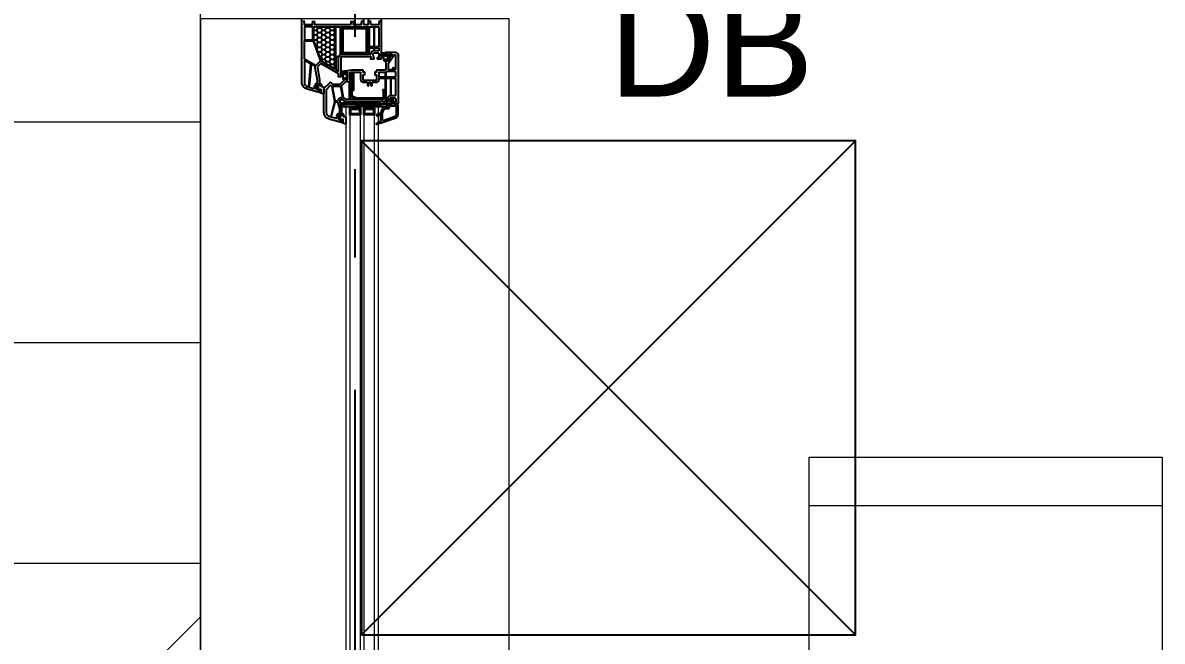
# Model space of a CAD drawing. Header units: inches. Extents: x -21163 to 11874, y -14995 to 6550.
# Drawn here: x -14027 to -12735, y -964 to -263 of the extents above; entities that cross this region are included whole.
import ezdxf

# ---------------------------------------------------------------- set-up
doc = ezdxf.new("R2010")
doc.units = ezdxf.units.IN
doc.header["$MEASUREMENT"] = 0
doc.linetypes.add('CONTI', pattern=[0])
doc.linetypes.add('GOST2.303 5', pattern=[24, 20, -1.5, 1, -1.5])
doc.layers.get('0').update_dxf_attribs({"color": 8})
for name, color, linetype in [('axis_dim', 8, 'CONTI'), ('DB_LOCATION', 1, 'Continuous'), ('GASKET', 8, 'Continuous'), ('PVC', 8, 'Continuous'), ('STEEL', 8, 'Continuous'), ('TAGS', 7, 'Continuous')]:
    doc.layers.add(name, color=color, linetype=linetype)
for name, color, linetype, lineweight in [('doors_windows', 8, 'Continuous', 5), ('floor', 8, 'Continuous', 5), ('furniture', 8, 'Continuous', 0), ('stair1', 8, 'Continuous', 15)]:
    doc.layers.add(name, color=color, linetype=linetype, lineweight=lineweight)
doc.styles.get("Standard").update_dxf_attribs({"font": 'arial.ttf'})

# ---------------------------------------------------------------- blocks, each defined once
blk = doc.blocks.new('*U20')
at = {"linetype": 'Continuous'}
h = blk.add_hatch(dxfattribs=at)
h.set_pattern_fill('HONEY', color=6, angle=-90, style=0)
h.set_pattern_definition([(270, (1672.2694, 52.6428), (-2.74963, -4.7625), [3.175, -6.35]), (150, (1672.2694, 52.6428), (-2.74963, 4.7625), [3.175, -6.35]), (210, (1672.2694, 52.6428), (-5.49926, -6e-07), [-6.35, 3.175])])
h.paths.add_polyline_path([(1543.9, -37.6, -0.57735), (1543.5, -36.8), (1551.1, -23.5, 0.079163), (1551.5, -22.5, -0.259107), (1551.9, -22.1), (1575.5, -13.5, -0.087489), (1575.7, -13.5), (1590.4, -13.5, -0.414214), (1590.9, -14), (1590.9, -37.1, -0.414214), (1590.4, -37.6)])
at = {"color": 1, "linetype": 'Continuous', "lineweight": 25}
for p, q in [((1500.2, -48.2), (1503.1, -96.2)), ((1500.2, -96.2), (1503.1, -48.2))]:
    blk.add_line(p, q, dxfattribs=at)
at = {"color": 1, "linetype": 'Continuous'}
for p, q in [((1503.1, -44.1), (1500.6, -44.8)), ((1500.6, -44.8), (1500.6, -47.9)), ((1500.6, -47.9), (1503.1, -47.9)), ((1504.3, -43.5), (1503.1, -43.9)), ((1503.1, -43.9), (1503.1, -44.1)), ((1504.3, -45.4), (1503.1, -45.6)), ((1503.1, -45.6), (1503.1, -88.6)), ((1503.1, -50), (1504.3, -50)), ((1504.3, -45.4), (1504.3, -43.5)), ((1504.3, -45.4), (1504.3, -52)), ((1506.1, -52), (1504.3, -45.4)), ((1504.3, -45.6), (1504.3, -52)), ((1503.1, -76.2), (1503.1, -52)), ((1504.3, -52), (1506.1, -52)), ((1504.3, -54), (1504.3, -54.6)), ((1504.3, -54), (1506.1, -54)), ((1504.3, -80), (1504.3, -54)), ((1504.3, -55), (1506.1, -55)), ((1506.1, -83), (1506.1, -52)), ((1504.3, -69), (1506.1, -69)), ((1504.3, -70), (1506.1, -70)), ((1504.3, -72), (1506.1, -72)), ((1503.1, -86.7), (1504.8, -86.7)), ((1503.1, -88.6), (1504.8, -89.1)), ((1504.3, -80), (1506.1, -80)), ((1504.3, -82), (1506.1, -82)), ((1504.3, -86.7), (1504.3, -82)), ((1504.3, -83), (1506.1, -83)), ((1504.8, -89.1), (1504.8, -86.7))]:
    blk.add_line(p, q, dxfattribs=at)
at = {"color": 5}
for p, q in [((1492.2, -55.3), (1491.2, -55.3)), ((1492.2, -56.3), (1491.2, -56.3)), ((1492.2, -57.3), (1491.2, -57.3)), ((1492.2, -58.3), (1491.2, -58.3)), ((1492.2, -59.3), (1491.2, -59.3)), ((1492.2, -60.3), (1491.2, -60.3)), ((1492.2, -61.3), (1491.2, -61.3)), ((1492.2, -62.3), (1491.2, -62.3)), ((1492.2, -63.3), (1491.2, -63.3)), ((1492.2, -64.3), (1491.2, -64.3)), ((1492.2, -55.3), (1492.2, -54.3)), ((1492.7, -55.3), (1492.7, -54.3)), ((1493.7, -55.3), (1493.7, -54.3)), ((1494.7, -55.3), (1494.7, -54.3)), ((1495.7, -55.3), (1495.7, -54.3)), ((1496.7, -55.3), (1496.7, -54.3)), ((1497.7, -55.3), (1497.7, -54.3)), ((1497.7, -55.3), (1498.7, -55.3)), ((1497.7, -56.3), (1498.7, -56.3)), ((1497.7, -57.3), (1498.7, -57.3)), ((1497.7, -58.3), (1498.7, -58.3)), ((1497.7, -59.3), (1498.7, -59.3)), ((1497.7, -60.3), (1498.7, -60.3)), ((1497.7, -61.3), (1498.7, -61.3)), ((1497.7, -62.3), (1498.7, -62.3)), ((1497.7, -63.3), (1498.7, -63.3)), ((1497.7, -64.3), (1498.7, -64.3)), ((1492.2, -65.3), (1491.2, -65.3)), ((1492.2, -65.3), (1491.2, -65.3)), ((1492.2, -66.3), (1491.2, -66.3)), ((1492.2, -71.3), (1491.2, -71.3)), ((1492.2, -72.3), (1491.2, -72.3)), ((1492.2, -73.3), (1491.2, -73.3)), ((1492.2, -74.3), (1491.2, -74.3)), ((1492.2, -75.3), (1491.2, -75.3)), ((1492.2, -76.3), (1491.2, -76.3)), ((1492.2, -77.3), (1491.2, -77.3)), ((1492.2, -65.3), (1492.2, -66.3)), ((1492.2, -71.3), (1492.2, -70.3)), ((1492.7, -66.3), (1492.7, -65.3)), ((1492.7, -71.3), (1492.7, -70.3)), ((1493.7, -66.3), (1493.7, -65.3)), ((1493.7, -71.3), (1493.7, -70.3)), ((1494.7, -66.3), (1494.7, -65.3)), ((1494.7, -71.3), (1494.7, -70.3)), ((1495.7, -66.3), (1495.7, -65.3)), ((1495.7, -71.3), (1495.7, -70.3)), ((1496.7, -66.3), (1496.7, -65.3)), ((1496.7, -71.3), (1496.7, -70.3)), ((1497.7, -65.3), (1498.7, -65.3)), ((1497.7, -65.3), (1498.7, -65.3)), ((1497.7, -65.3), (1497.7, -66.3)), ((1497.7, -66.3), (1498.7, -66.3)), ((1497.7, -71.3), (1497.7, -70.3)), ((1497.7, -71.3), (1498.7, -71.3)), ((1497.7, -72.3), (1498.7, -72.3)), ((1497.7, -73.3), (1498.7, -73.3)), ((1497.7, -74.3), (1498.7, -74.3)), ((1497.7, -75.3), (1498.7, -75.3)), ((1497.7, -76.3), (1498.7, -76.3)), ((1497.7, -77.3), (1498.7, -77.3)), ((1492.2, -78.3), (1491.2, -78.3)), ((1492.2, -79.3), (1491.2, -79.3)), ((1492.2, -80.3), (1491.2, -80.3)), ((1492.2, -81.3), (1491.2, -81.3)), ((1492.2, -81.3), (1491.2, -81.3)), ((1492.2, -82.3), (1491.2, -82.3)), ((1492.2, -81.3), (1492.2, -82.3)), ((1492.7, -82.3), (1492.7, -81.3)), ((1493.7, -82.3), (1493.7, -81.3)), ((1494.7, -82.3), (1494.7, -81.3)), ((1495.7, -82.3), (1495.7, -81.3)), ((1496.7, -82.3), (1496.7, -81.3)), ((1497.7, -78.3), (1498.7, -78.3)), ((1497.7, -79.3), (1498.7, -79.3)), ((1497.7, -80.3), (1498.7, -80.3)), ((1497.7, -81.3), (1498.7, -81.3)), ((1497.7, -81.3), (1498.7, -81.3)), ((1497.7, -81.3), (1497.7, -82.3)), ((1497.7, -82.3), (1498.7, -82.3))]:
    blk.add_line(p, q, dxfattribs=at)
blk.add_lwpolyline([(1543.5, -37.6, -0.57735), (1543.3, -37.1), (1551.9, -22.2, -0.176327), (1552.1, -22.1), (1575.6, -13.5, -0.087489), (1575.7, -13.5), (1590.6, -13.5, -0.414214), (1590.9, -13.8), (1590.9, -37.3, -0.414214), (1590.6, -37.6)], format="xyb", close=True)
at = {"color": 1, "linetype": 'Continuous', "lineweight": 25}
blk.add_lwpolyline([(1500.2, -50.2), (1500.2, -48.2), (1503.1, -48.2), (1503.1, -96.2), (1500.2, -96.2)], close=True, dxfattribs=at)
at = {"color": 5}
for points in [[(1498.7, -66.3), (1491.2, -66.3), (1491.2, -54.3), (1498.7, -54.3)], [(1497.7, -65.3), (1492.2, -65.3), (1492.2, -55.3), (1497.7, -55.3)], [(1498.7, -82.3), (1491.2, -82.3), (1491.2, -70.3), (1498.7, -70.3)], [(1497.7, -81.3), (1492.2, -81.3), (1492.2, -71.3), (1497.7, -71.3)]]:
    blk.add_lwpolyline(points, close=True, dxfattribs=at)
at = {"layer": 'doors_windows', "color": 5}
for points in [[(868, -50.3), (1500.2, -50.3), (1500.2, -54.3), (868, -54.3)], [(868, -66.3), (1500.2, -66.3), (1500.2, -70.3), (868, -70.3)], [(868, -82.3), (1500.2, -82.3), (1500.2, -86.3), (868, -86.3)]]:
    blk.add_lwpolyline(points, close=True, dxfattribs=at)
at = {"layer": 'GASKET'}
for p, q in [((1480.7, -84.5), (1482.1, -89.9)), ((1481.4, -84.2), (1484.4, -89.5)), ((1492.7, -87.5), (1493, -89.5))]:
    blk.add_line(p, q, dxfattribs=at)
at = {"layer": 'GASKET', "color": 5, "linetype": 'Continuous'}
for points in [[(1525, -22.6, 0.414214), (1525.7, -21.9), (1525.7, -21.8, 0.414214), (1525.4, -21.5), (1524.5, -21.5), (1524.4, -21.2, -0.57735), (1524.9, -20.3), (1525.3, -20.3, 0.414214), (1525.8, -19.8), (1525.8, -19.5, 0.020024), (1525.8, -19.2, 0.390947), (1524.8, -18.3), (1519.8, -18.3, 0.390947), (1518.9, -19.2), (1518.8, -19.5), (1518.8, -19.8, 0.414214), (1519.3, -20.3), (1519.8, -20.3, -0.57735), (1520.3, -21.2), (1520.1, -21.5), (1516.1, -21.5), (1515.1, -24.8, 0.502334), (1515.4, -25.2), (1522.1, -25.2), (1522.9, -22.8, -0.349418), (1523.1, -22.6)], [(1490.9, -47.6, 0.414214), (1491.6, -46.9), (1491.6, -46.8, 0.414214), (1491.3, -46.5), (1490.4, -46.5), (1490.3, -46.2, -0.57735), (1490.8, -45.3), (1491.2, -45.3, 0.414214), (1491.7, -44.8), (1491.7, -44.5, 0.020024), (1491.7, -44.2, 0.390947), (1490.7, -43.3), (1485.7, -43.3, 0.390947), (1484.8, -44.2), (1484.7, -44.5), (1484.7, -44.8, 0.414214), (1485.2, -45.3), (1485.7, -45.3, -0.57735), (1486.2, -46.2), (1486, -46.5), (1482, -46.5), (1481, -49.9, 0.502334), (1481.3, -50.3), (1488, -50.3), (1488.8, -47.8, -0.349418), (1489, -47.6)], [(1538, -49.7, -0.414214), (1538.5, -50.2, -0.054959), (1538.4, -50.9, -0.351258), (1538.2, -51.1), (1531.8, -51.1, -0.351258), (1531.6, -50.9, -0.054959), (1531.5, -50.2, -0.414214), (1532, -49.7), (1532.5, -49.7, 0.57735), (1533, -48.8), (1532.8, -48.5), (1531.3, -48.5, -0.414214), (1531.1, -48.3), (1531.1, -47.8, -0.407864), (1532.1, -46.8), (1538.3, -46.7, 0.433601), (1538.7, -46.2), (1538.7, -45.9, 0.363714), (1538, -45.2), (1537, -45.1, 0.169782), (1536.8, -45.2, -1.241435), (1536.4, -44), (1539.5, -44, -0.414214), (1540.7, -45.2), (1540.7, -48.2, -0.414214), (1540.4, -48.5), (1537.2, -48.5), (1537, -48.8, 0.57735), (1537.6, -49.7)], [(1559, -95.7, -0.414214), (1559.5, -96.2, -0.054959), (1559.4, -96.9, -0.351258), (1559.2, -97.1), (1552.8, -97.1, -0.351258), (1552.6, -96.9, -0.054959), (1552.5, -96.2, -0.414214), (1553, -95.7), (1553.4, -95.7, 0.57735), (1554, -94.8), (1553.8, -94.5), (1552.3, -94.5, -0.414214), (1552.1, -94.3), (1552.1, -93.8, -0.407864), (1553.1, -92.8), (1559.3, -92.7, 0.433601), (1559.7, -92.2), (1559.7, -91.9, 0.363714), (1559, -91.2), (1558, -91.1, 0.169782), (1557.8, -91.2, -1.241435), (1557.3, -90), (1560.4, -90, -0.414214), (1561.6, -91.2), (1561.6, -94.2, -0.414214), (1561.3, -94.5), (1558.2, -94.5), (1558, -94.8, 0.57735), (1558.5, -95.7)]]:
    blk.add_lwpolyline(points, format="xyb", close=True, dxfattribs=at)
at = {"layer": 'GASKET'}
for centre, radius, start, end in [((1481.1, -84.4), 0.4, 29.4867, 195), ((1490.7, -85.1), 0.6, 47.514, 209.42), ((1483.2, -89.3), 8, 0, 29.42), ((1487.8, -88.3), 5, 10, 47.514)]:
    blk.add_arc(centre, radius, start, end, dxfattribs=at)
at = {"layer": 'PVC'}
for p, q in [((1482.1, -89.8), (1482.1, -89.8)), ((1482.1, -89.9), (1487.7, -106.3)), ((1482.4, -89.5), (1493.6, -89.5)), ((1491.2, -89.3), (1491.2, -89.5)), ((1494.6, -89.7), (1498.8, -91.8)), ((1484.9, -92.1), (1489.5, -105.7)), ((1485.4, -91.4), (1493.6, -91.4)), ((1493.8, -91.5), (1498, -93.5)), ((1498.2, -93.9), (1498.2, -97.3)), ((1500.1, -93.9), (1500.1, -97)), ((1500.3, -99.4), (1500.7, -99.4)), ((1500.6, -97.5), (1501, -97.5)), ((1501.2, -99.9), (1501.2, -106.6)), ((1503.1, -99.6), (1503.1, -101.9)), ((1504.8, -102.6), (1503.5, -102.4)), ((1506.9, -101.5), (1505.1, -102.6)), ((1508.9, -102.7), (1505.3, -104.8)), ((1507.1, -100.7), (1507.1, -101.1)), ((1509.1, -100.7), (1509.1, -102.3)), ((1491.4, -107.1), (1500.7, -107.1)), ((1491.5, -109), (1502.4, -109)), ((1502.4, -109), (1503.1, -108.3)), ((1503.1, -105), (1503.1, -108.3)), ((1505.3, -104.8), (1503.7, -104.5))]:
    blk.add_line(p, q, dxfattribs=at)
for points in [[(1598.1, -2), (1593.9, -2.4, 0.388879), (1593.4, -2.9), (1593.4, -11.5, 0.388879), (1593.9, -12), (1597.8, -12.3, 0.700208)], [(1597.8, -14), (1593.9, -14.3, 0.388879), (1593.4, -14.8), (1593.4, -55.2, 0.388879), (1593.9, -55.7), (1597.8, -56, 0.700208)], [(1597.8, -57.7), (1593.9, -58, 0.388879), (1593.4, -58.5), (1593.4, -67.1, 0.388879), (1593.9, -67.6), (1598.1, -68, 0.700208)], [(1599.6, -70), (1593.9, -70, 0.414214), (1593.4, -70.5), (1593.4, -74.9, 0.414214), (1593.9, -75.4), (1599.6, -75.4, -0.414214)], [(1598.1, -77.4), (1593.9, -77.8, 0.388879), (1593.4, -78.3), (1593.4, -87.1, 0.388879), (1593.9, -87.6), (1598.1, -88, 0.700208)], [(1599.6, -90), (1554.9, -90), (1554.1, -89.3), (1554.1, -88.8), (1554.3, -86, -0.446275), (1554.9, -85.5), (1556, -85.7, -0.36397), (1556.4, -86.2), (1556.4, -87.2, 0.414214), (1556.9, -87.7), (1559.6, -87.7, 0.414214), (1561.1, -86.2), (1561.1, -81.4), (1560.1, -80.4), (1554.9, -81.5, -0.454146), (1554.3, -81), (1554.1, -78.3, -0.51393), (1554.5, -78), (1556.5, -78.5, 0.493145), (1557.1, -78.1), (1557.1, -45, 0.414214), (1556.1, -44), (1534.6, -44, -0.414214), (1534.1, -43.5), (1534.1, -42, -0.414214), (1534.6, -41.5), (1537.3, -41.5, 0.267949), (1538.2, -41), (1549, -22.3, 0.339454), (1548.8, -21.1), (1545.6, -17.8, 0.245592), (1544.7, -17.5), (1530.8, -20, -0.043661), (1530.3, -20), (1527.6, -20, 0.414214), (1527.1, -20.5, -0.414214), (1526.1, -21.5), (1524.5, -21.5), (1524.3, -21.2, -0.57735), (1524.8, -20.3), (1525.3, -20.3, 0.414214), (1525.8, -19.8), (1525.8, -19.5, 1), (1518.8, -19.5), (1518.8, -19.8, 0.414214), (1519.3, -20.3), (1519.7, -20.3, -0.57735), (1520.3, -21.2), (1520.1, -21.5), (1516.4, -21.5, -0.493145), (1516.1, -21.1), (1520.2, -5.9, -0.339454), (1527.9, 0), (1599.6, 0, -0.414214)]]:
    blk.add_lwpolyline(points, format="xyb", dxfattribs=at)
for points in [[(1547.8, -10.6), (1522.9, -8.4, 0.36397), (1522.3, -8.8), (1521, -13.7, 0.546119), (1521.4, -14.1, -0.339137), (1527.3, -17.2, 0.293253), (1527.7, -17.5), (1530.4, -17.5), (1544.2, -15.1, -0.100742), (1545.6, -15.1, 0.329802), (1546.2, -14.9), (1548.2, -11.3, 0.548619)], [(1552.3, -2.8), (1527.9, -2.8, 0.339454), (1522.9, -6.7), (1522.8, -7.1, 0.466308), (1523.2, -7.7), (1548.7, -10, 0.291473), (1549.1, -9.7), (1552.7, -3.6, 0.57735)], [(1574.6, -2.8, -0.414214), (1575.1, -3.3), (1575.1, -12.2, -0.315299), (1574.8, -12.6), (1552.1, -20.9, -0.415199), (1551.4, -20.6, 0.110369), (1550.6, -19.3), (1547.2, -15.9, -0.339454), (1547.2, -15.3), (1554.3, -3.1, -0.267949), (1554.7, -2.8)], [(1576.2, -3.3), (1576.2, -11.9, 0.414214), (1576.7, -12.4), (1590.4, -12.4, 0.414214), (1590.9, -11.9), (1590.9, -3.3, 0.414214), (1590.4, -2.8), (1576.7, -2.8, 0.414214)], [(1575.6, -13.5), (1590.4, -13.5, -0.414214), (1590.9, -14), (1590.9, -37.1, -0.414214), (1590.4, -37.6), (1543.9, -37.6, -0.57735), (1543.5, -36.9), (1551.2, -23.5, 0.079163), (1551.6, -22.5, -0.259107), (1551.9, -22.1)], [(1555.9, -38.3), (1542.9, -38.3, 0.267949), (1542.5, -38.6), (1541.1, -41.1, 0.57735), (1541.3, -41.5), (1555.9, -41.5, 0.414214), (1556.4, -41), (1556.4, -38.8, 0.414214)], [(1590.4, -38.3, -0.414214), (1590.9, -38.8), (1590.9, -42.8, -0.414214), (1590.4, -43.3), (1559.5, -43.3, -0.252264), (1559.1, -43.1, 0.152167), (1557.4, -41.8, -0.305615), (1557.1, -41.3), (1557.1, -38.8, -0.414214), (1557.6, -38.3)], [(1590.4, -44.4, -0.414214), (1590.9, -44.9), (1590.9, -54.1, 1), (1590.9, -54.7), (1590.9, -65.1, 1), (1590.9, -65.7), (1590.9, -74.9, -0.414214), (1590.4, -75.4), (1560.1, -75.4, -0.414214), (1559.6, -74.9), (1559.6, -44.9, -0.414214), (1560.1, -44.4)], [(1566.5, -76.5, -0.414214), (1567, -77), (1567, -81, -0.414214), (1566.5, -81.5), (1564.1, -81.5, -0.372896), (1563.6, -81.1, 0.161969), (1562.9, -79.7), (1561.9, -78.7, 0.198912), (1560.1, -77.9, -0.414214), (1559.6, -77.4), (1559.6, -77, -0.414214), (1560.1, -76.5)], [(1590.4, -76.5, -0.414214), (1590.9, -77), (1590.9, -81, -0.414214), (1590.4, -81.5), (1568.6, -81.5, -0.414214), (1568.1, -81), (1568.1, -77, -0.414214), (1568.6, -76.5)], [(1566.5, -82.2, -0.414214), (1567, -82.7), (1567, -86.7, -0.414214), (1566.5, -87.2), (1564.1, -87.2, -0.414214), (1563.6, -86.7), (1563.6, -82.7, -0.414214), (1564.1, -82.2)], [(1590.4, -82.2, -0.414214), (1590.9, -82.7), (1590.9, -86.7, -0.414214), (1590.4, -87.2), (1568.6, -87.2, -0.414214), (1568.1, -86.7), (1568.1, -82.7, -0.414214), (1568.6, -82.2)]]:
    blk.add_lwpolyline(points, format="xyb", close=True, dxfattribs=at)
at = {"layer": 'PVC', "linetype": 'Continuous', "lineweight": 25}
for points in [[(1503.9, -109), (1503.1, -108.3), (1503.1, -107.8), (1503.3, -105, -0.446275), (1503.9, -104.5), (1505, -104.7, -0.36397), (1505.4, -105.2), (1505.4, -106.2, 0.414214), (1505.9, -106.7), (1508.6, -106.7, 0.414214), (1510.1, -105.2), (1510.1, -100.4), (1509.1, -99.4), (1503.9, -100.5, -0.454146), (1503.3, -100), (1503.1, -97.4, -0.016582), (1503.1, -97.2), (1503.1, -89.3, -0.493145), (1503.5, -89), (1505.5, -89.5, 0.493145), (1506.1, -89.1), (1506.1, -66.7, -0.201513), (1506.3, -66.4, 0.420084), (1506.3, -65.6, -0.201513), (1506.1, -65.3), (1506.1, -50), (1508, -45.8, 0.628383), (1505.6, -43.1), (1498.4, -45), (1493.6, -45, 0.414214), (1493.1, -45.5, -0.414214), (1492.1, -46.5), (1490.5, -46.5), (1490.3, -46.2, -0.57735), (1490.8, -45.3), (1491.3, -45.3, 0.38517), (1491.8, -44.9, 1.105542), (1484.8, -44.9, 0.38517), (1485.3, -45.3), (1485.7, -45.3, -0.57735), (1486.3, -46.2), (1486.1, -46.5), (1482.4, -46.5, -0.493145), (1482.1, -46.1), (1486.2, -30.9, -0.339454), (1493.9, -25), (1520.7, -25, -0.198912), (1521.4, -25.3), (1528, -31.9, -0.414214), (1528, -32.6), (1526.3, -34.3, 0.198912), (1526.1, -34.6), (1526.1, -43.3, 0.198912), (1526.3, -43.6), (1531, -48.4, 0.198912), (1531.3, -48.5), (1532.8, -48.5), (1533, -48.8, -0.57735), (1532.4, -49.7), (1531.9, -49.7, 0.414214), (1531.4, -50.2), (1531.4, -51.6, 0.414214), (1531.9, -52.1), (1538.9, -52.1, 0.455633), (1539.4, -51.5), (1539.2, -50.1, 0.373972), (1538.7, -49.7), (1537.5, -49.7, -0.57735), (1537, -48.8), (1537.2, -48.5), (1540.6, -48.5, -0.373885), (1541.1, -48.9), (1542.1, -56.5), (1542.1, -68.6, -0.414214), (1541.8, -68.9), (1540.2, -68.9, 0.414214), (1539.9, -69.2), (1539.9, -70.6, -0.414214), (1539.6, -70.9), (1536.5, -70.9, -0.414214), (1536.2, -70.6), (1536.2, -69.4, 0.414214), (1535.7, -68.9), (1531.6, -68.9, 0.414214), (1530.6, -69.9), (1530.6, -76.3, -0.201513), (1530.5, -76.6, 0.420084), (1530.5, -77.4, -0.201513), (1530.6, -77.7), (1530.6, -84.1, 0.414214), (1531.6, -85.1), (1535.7, -85.1, 0.414214), (1536.2, -84.6), (1536.2, -83.4, -0.414214), (1536.5, -83.1), (1539.6, -83.1, -0.414214), (1539.9, -83.4), (1539.9, -84.8, 0.414214), (1540.2, -85.1), (1541.8, -85.1, -0.414214), (1542.1, -85.4), (1542.1, -94, 0.414214), (1543.6, -95.5), (1550.6, -95.5, 0.414214), (1551.1, -95, -0.414214), (1551.6, -94.5), (1553.8, -94.5), (1554, -94.8, -0.57735), (1553.4, -95.7), (1552.9, -95.7, 0.414214), (1552.4, -96.2), (1552.4, -97.2, 0.244698), (1552.6, -97.6), (1555.7, -99.7, 0.315299), (1556.3, -99.7), (1559.6, -97.4, 0.244698), (1559.8, -97), (1559.8, -96.2, 0.414214), (1559.3, -95.7), (1558.5, -95.7, -0.57735), (1558, -94.8), (1558.2, -94.5), (1561.8, -94.5, -0.414214), (1562.1, -94.8), (1562.1, -106, -0.414214), (1559.1, -109)], [(1493.7, -42.5, -0.293253), (1493.3, -42.2, 0.339137), (1487.4, -39.1, -0.546119), (1487, -38.7), (1488.4, -33.6, -0.414214), (1489, -33.2), (1505.4, -37.6, -0.339454), (1505.8, -38.1), (1505.8, -40.1, -0.339454), (1505.4, -40.5), (1498.1, -42.5, -0.065543), (1498, -42.5)], [(1506.7, -37, -0.109518), (1505.4, -36.9), (1489.2, -32.6, -0.414214), (1488.8, -32), (1488.9, -31.7, -0.339454), (1493.9, -27.8), (1519.6, -27.8, -0.198912), (1520.3, -28.1), (1524.3, -32.1, -0.382222), (1524.3, -32.7, 0.088112), (1523.8, -33.7, -0.274835), (1523.4, -34)], [(1511.2, -46, -0.498043), (1510.6, -45.5, 0.394481), (1506.9, -40.6, -0.365019), (1506.5, -40.1), (1506.5, -38.1, -0.36397), (1506.9, -37.6), (1523, -34.8, -0.466308), (1523.6, -35.3), (1523.6, -43.4, -0.36397), (1523.2, -43.9)], [(1509.1, -53.5, -0.414214), (1508.6, -53), (1508.6, -50.6, -0.103244), (1508.7, -50.4), (1509.9, -47.6, -0.251284), (1510.3, -47.3), (1523.8, -44.9, -0.28183), (1524.2, -45.1, 0.034736), (1524.5, -45.4), (1528.8, -49.7, -0.198912), (1528.9, -50), (1528.9, -53, -0.414214), (1528.4, -53.5)], [(1519.9, -94.4, -0.414214), (1519.4, -93.9), (1519.4, -91.9, 1), (1518.4, -91.9), (1518.4, -93.9, -0.414214), (1517.9, -94.4), (1506.1, -94.4, -0.414214), (1505.6, -93.9), (1505.6, -92.6, -0.387795), (1506.1, -92.1, 0.387795), (1508.6, -89.3), (1508.6, -67.3, 0.229416), (1508.6, -64.7), (1508.6, -55.1, -0.414214), (1509.1, -54.6), (1538.9, -54.6, -0.373972), (1539.4, -55), (1539.6, -56.6, -0.034844), (1539.6, -56.7), (1539.6, -65.9, -0.414214), (1539.1, -66.4), (1531.6, -66.4, 0.414214), (1528.1, -69.9), (1528.1, -73.7, -0.39896), (1527.7, -74.2), (1524.6, -74.4, 0.39896), (1524.1, -74.9), (1524.1, -75.3, 0.39896), (1524.6, -75.8), (1527.4, -76, -0.442836), (1527.9, -76.5, 0.074681), (1527.9, -77.5, -0.442836), (1527.4, -78), (1524.6, -78.2, 0.39896), (1524.1, -78.7), (1524.1, -79.1, 0.39896), (1524.6, -79.6), (1527.7, -79.8, -0.39896), (1528.1, -80.3), (1528.1, -84.1, 0.414214), (1531.6, -87.6), (1532.3, -87.6, -0.414214), (1532.8, -88.1), (1532.8, -93.9, -0.414214), (1532.3, -94.4)], [(1534.4, -94.4, -0.414214), (1533.9, -93.9), (1533.9, -88.1, -0.414214), (1534.4, -87.6), (1539.1, -87.6, -0.414214), (1539.6, -88.1), (1539.6, -93.9, -0.414214), (1539.1, -94.4)], [(1513.1, -100.5, -0.372896), (1512.6, -100.1, 0.161969), (1511.9, -98.7), (1510.9, -97.7, 0.251647), (1508.6, -97), (1506.2, -97.5, -0.4743), (1505.6, -97), (1505.6, -96, -0.414214), (1506.1, -95.5), (1532.3, -95.5, -0.414214), (1532.8, -96), (1532.8, -100, -0.414214), (1532.3, -100.5)], [(1513.1, -106.2, -0.414214), (1512.6, -105.7), (1512.6, -101.7, -0.414214), (1513.1, -101.2), (1532.3, -101.2, -0.414214), (1532.8, -101.7), (1532.8, -105.7, -0.414214), (1532.3, -106.2)], [(1534.4, -106.2, -0.414214), (1533.9, -105.7), (1533.9, -96, -0.414214), (1534.4, -95.5), (1539.6, -95.5, -0.284915), (1540.1, -95.8, 0.045769), (1540.4, -96.4, -0.162278), (1540.5, -96.7), (1540.5, -105.7, -0.414214), (1540, -106.2)], [(1542.8, -106.2, -0.414214), (1542.3, -105.7), (1542.3, -104.7, -0.414214), (1542.8, -104.2), (1544.1, -104.2, 0.414214), (1544.6, -103.7), (1544.6, -103.5, 0.414214), (1544.1, -103), (1542.8, -103, -0.414214), (1542.3, -102.5), (1542.3, -98.5, -0.436376), (1542.9, -98, 0.01877), (1543.1, -98), (1549.6, -98, -0.153915), (1549.9, -98.1), (1559.1, -104.6, -0.244698), (1559.3, -105), (1559.3, -105.7, -0.414214), (1558.8, -106.2)], [(1557.4, -100.9, -0.520567), (1557.4, -100.1), (1559, -99, -0.606815), (1559.8, -99.4), (1559.8, -101.7, -0.606815), (1559, -102.1)]]:
    blk.add_lwpolyline(points, format="xyb", close=True, dxfattribs=at)
at = {"layer": 'PVC'}
for centre, radius, start, end in [((1482.4, -89.8), 0.3, 90, 198.7481), ((1493.6, -91.9), 2.4, 64.0795, 90), ((1485.4, -91.9), 0.5, 90, 198.7481), ((1493.6, -91.9), 0.5, 64.0795, 90), ((1497.7, -93.9), 0.5, 0, 64.0795), ((1500.3, -97.3), 2.1, 180, 270), ((1497.7, -93.9), 2.4, 0, 64.0795), ((1500.6, -97), 0.5, 180, 270), ((1500.7, -99.9), 0.5, 0, 90), ((1501, -99.6), 2.1, 0, 90), ((1503.6, -101.9), 0.5, 180, 260), ((1504.9, -102.1), 0.5, 260, 300), ((1506.6, -101.1), 0.5, 300, 0), ((1508.1, -100.7), 1, 0, 180), ((1508.6, -102.3), 0.5, 300, 0), ((1491.5, -105), 4, 198.7481, 270), ((1491.5, -105), 2.1, 198.7481, 270), ((1500.7, -106.6), 0.5, 270, 0), ((1503.6, -105), 0.5, 80, 180)]:
    blk.add_arc(centre, radius, start, end, dxfattribs=at)
at = {"layer": 'STEEL', "color": 5, "linetype": 'Continuous'}
for p, q in [((1561.8, -44.8), (1560.2, -46.4)), ((1561.7, -47), (1560.2, -48.5)), ((1561.7, -49.1), (1560.2, -50.6)), ((1561.7, -51.2), (1560.2, -52.7)), ((1563.9, -44.8), (1562.4, -46.3)), ((1566, -44.8), (1564.5, -46.3)), ((1568.2, -44.8), (1566.7, -46.3)), ((1570.3, -44.8), (1568.8, -46.3)), ((1572.4, -44.8), (1570.9, -46.3)), ((1574.5, -44.8), (1573, -46.3)), ((1576.6, -44.8), (1575.5, -46)), ((1578.8, -44.8), (1577.3, -46.3)), ((1580.9, -44.8), (1579.4, -46.3)), ((1583, -44.8), (1581.5, -46.3)), ((1585.1, -44.8), (1583.6, -46.3)), ((1587.2, -44.8), (1585.7, -46.3)), ((1589.3, -44.9), (1587.9, -46.3)), ((1590.2, -46.1), (1588.7, -47.6)), ((1590.2, -48.2), (1588.7, -49.7)), ((1590.2, -50.3), (1588.7, -51.8)), ((1512, -58.7), (1509.1, -61.5)), ((1510.6, -62.3), (1509.1, -63.8)), ((1510.6, -64.6), (1509.1, -66.1)), ((1513.4, -55), (1510.9, -57.5)), ((1515.6, -55), (1514.1, -56.5)), ((1517.9, -55), (1516.4, -56.5)), ((1520.1, -55), (1518.6, -56.5)), ((1520.6, -56.9), (1519, -58.5)), ((1522.4, -55), (1520.9, -56.5)), ((1522.8, -56.9), (1521.2, -58.5)), ((1524.7, -55), (1523.2, -56.5)), ((1525.1, -56.9), (1523.5, -58.5)), ((1526.9, -55), (1525.4, -56.5)), ((1527.3, -56.9), (1525.8, -58.5)), ((1529.2, -55), (1527.7, -56.5)), ((1529.6, -56.9), (1528, -58.5)), ((1531.5, -55), (1530, -56.5)), ((1531.9, -56.9), (1530.3, -58.5)), ((1533.7, -55), (1532.2, -56.5)), ((1534.1, -56.9), (1532.6, -58.5)), ((1536, -55), (1534.5, -56.5)), ((1536.4, -56.9), (1534.8, -58.5)), ((1538, -55.2), (1536.7, -56.5)), ((1538.8, -56.8), (1537.1, -58.5)), ((1561.7, -53.3), (1560.2, -54.8)), ((1561.7, -55.5), (1560.2, -57)), ((1561.7, -57.6), (1560.2, -59.1)), ((1561.7, -59.7), (1560.2, -61.2)), ((1561.7, -61.8), (1560.2, -63.3)), ((1561.7, -63.9), (1560.2, -65.4)), ((1590.2, -52.4), (1588.7, -53.9)), ((1590.2, -54.5), (1588.7, -56)), ((1590.2, -56.7), (1588.7, -58.2)), ((1590.2, -58.8), (1588.7, -60.3)), ((1590.2, -60.9), (1588.7, -62.4)), ((1590.2, -63), (1588.7, -64.5)), ((1510.6, -66.8), (1509.1, -68.3)), ((1510.6, -69.1), (1509.1, -70.6)), ((1510.6, -71.3), (1509.1, -72.8)), ((1510.6, -73.6), (1509.1, -75.1)), ((1510.6, -75.9), (1509.1, -77.4)), ((1561.7, -66.1), (1560.2, -67.6)), ((1561.7, -68.2), (1560.2, -69.7)), ((1561.7, -70.3), (1560.2, -71.8)), ((1561.7, -72.4), (1560.3, -73.8)), ((1563, -73.3), (1561.5, -74.8)), ((1565.1, -73.3), (1563.6, -74.8)), ((1567.2, -73.3), (1565.7, -74.8)), ((1569.4, -73.3), (1567.9, -74.8)), ((1571.5, -73.3), (1570, -74.8)), ((1573.6, -73.3), (1572.1, -74.8)), ((1575.7, -73.3), (1574.2, -74.8)), ((1577.8, -73.3), (1576.3, -74.8)), ((1580, -73.3), (1578.5, -74.8)), ((1582.1, -73.3), (1580.6, -74.8)), ((1584.2, -73.3), (1582.7, -74.8)), ((1586.3, -73.3), (1584.8, -74.8)), ((1588.4, -73.3), (1586.9, -74.8)), ((1590.2, -65.1), (1588.7, -66.6)), ((1590.2, -67.3), (1588.7, -68.8)), ((1590.2, -69.4), (1588.7, -70.9)), ((1590.2, -71.5), (1588.7, -73)), ((1590.2, -73.7), (1589.1, -74.7)), ((1510.6, -78.1), (1509.1, -79.6)), ((1510.6, -80.4), (1509.1, -81.9)), ((1510.6, -82.7), (1509.1, -84.2)), ((1510.6, -84.9), (1509.1, -86.4)), ((1510.6, -87.2), (1509.1, -88.7)), ((1510.6, -89.4), (1509.1, -90.9)), ((1510.6, -91.7), (1509.4, -92.9)), ((1512.3, -92.3), (1510.8, -93.8)), ((1514.5, -92.3), (1513, -93.8)), ((1516.8, -92.3), (1515.3, -93.8)), ((1517.6, -93.8), (1517.5, -93.8))]:
    blk.add_line(p, q, dxfattribs=at)
blk.add_lwpolyline([(1575.5, -46.3), (1575.5, -44.8), (1588.7, -44.8, -0.414214), (1590.2, -46.3), (1590.2, -73.3, -0.414214), (1588.7, -74.8), (1561.7, -74.8, -0.414214), (1560.2, -73.3), (1560.2, -46.3, -0.414214), (1561.7, -44.8), (1575, -44.8), (1575, -46.3), (1561.7, -46.3), (1561.7, -73.3), (1588.7, -73.3), (1588.7, -46.3)], format="xyb", close=True, dxfattribs=at)
at = {"layer": 'STEEL', "linetype": 'Continuous'}
blk.add_lwpolyline([(1509.1, -91.8), (1509.1, -61.5, -0.116434), (1509.3, -60.6), (1511.6, -56.1, -0.284079), (1513.3, -55), (1537.3, -55, -0.414214), (1538.8, -56.5), (1538.8, -57, -0.414214), (1537.3, -58.5), (1518.8, -58.5), (1518.8, -56.9), (1537.4, -56.9, 0.940252), (1537.4, -56.5), (1513.5, -56.5, 0.228035), (1512.9, -56.8), (1510.7, -61.3, 0.116434), (1510.6, -61.5), (1510.6, -91.8, 0.414214), (1511.1, -92.3), (1517.6, -92.3), (1517.6, -93.8), (1511.1, -93.8, -0.414214)], format="xyb", close=True, dxfattribs=at)

msp = doc.modelspace()

# ---------------------------------------------------------------- hatches: boundary and pattern name
at = {"layer": 'floor', "ltscale": 100}
h = msp.add_hatch(dxfattribs=at)
h.set_pattern_fill('DOLMIT', color=8, scale=1000)
h.set_pattern_definition([(0, (-32015.06, -49126.03), (0, 250), []), (45, (-32015.06, -49126), (-500, 500), [353.553, -707.107])])
h.paths.add_polyline_path([(-13825.6, 1661), (-16825.6, 1661), (-16825.6, -2864.1), (-16825.6, -7989), (-13825.6, -7989)])

# ---------------------------------------------------------------- linework, layer by layer
at = {"layer": 'axis_dim', "linetype": 'GOST2.303 5', "lineweight": 25, "ltscale": 100}
msp.add_lwpolyline([(-13650.6, 1720.7), (-13650.6, -10307.9)], dxfattribs=at)
at = {"layer": 'DB_LOCATION'}
for p, q in [((-13643, -957), (-13083, -397)), ((-13083, -957), (-13643, -397))]:
    msp.add_line(p, q, dxfattribs=at)
msp.add_lwpolyline([(-13643, -957), (-13083, -957), (-13083, -397), (-13643, -397)], close=True, dxfattribs=at)
at = {"layer": 'doors_windows', "lineweight": 20, "ltscale": 50}
msp.add_lwpolyline([(-13825.6, -1858.9), (-13475.6, -1858.9), (-13475.6, -258.9), (-13825.6, -258.9)], close=True, dxfattribs=at)
at = {"layer": 'furniture'}
for points in [[(-13135.4, -1042), (-13135.4, -755.5), (-12735.4, -755.5), (-12735.4, -1042)], [(-13135.4, -810.6), (-12735.4, -810.6)]]:
    msp.add_lwpolyline(points, dxfattribs=at)
at = {"layer": 'stair1', "ltscale": 75}
msp.add_lwpolyline([(-13825.6, 1661), (-16825.6, 1661), (-16825.6, -2864.1), (-16825.6, -7989), (-13825.6, -7989)], close=True, dxfattribs=at)

# ---------------------------------------------------------------- block references
at = {"ltscale": 100, "rotation": 89.99999999999996}
msp.add_blockref('*U20', (-13710.6, -1858.9), dxfattribs=at)

# ---------------------------------------------------------------- texts
at = {"layer": 'TAGS'}
msp.add_text('DB', height=120, dxfattribs=at).set_placement((-13363, -347))

doc.saveas('drawing.dxf')
